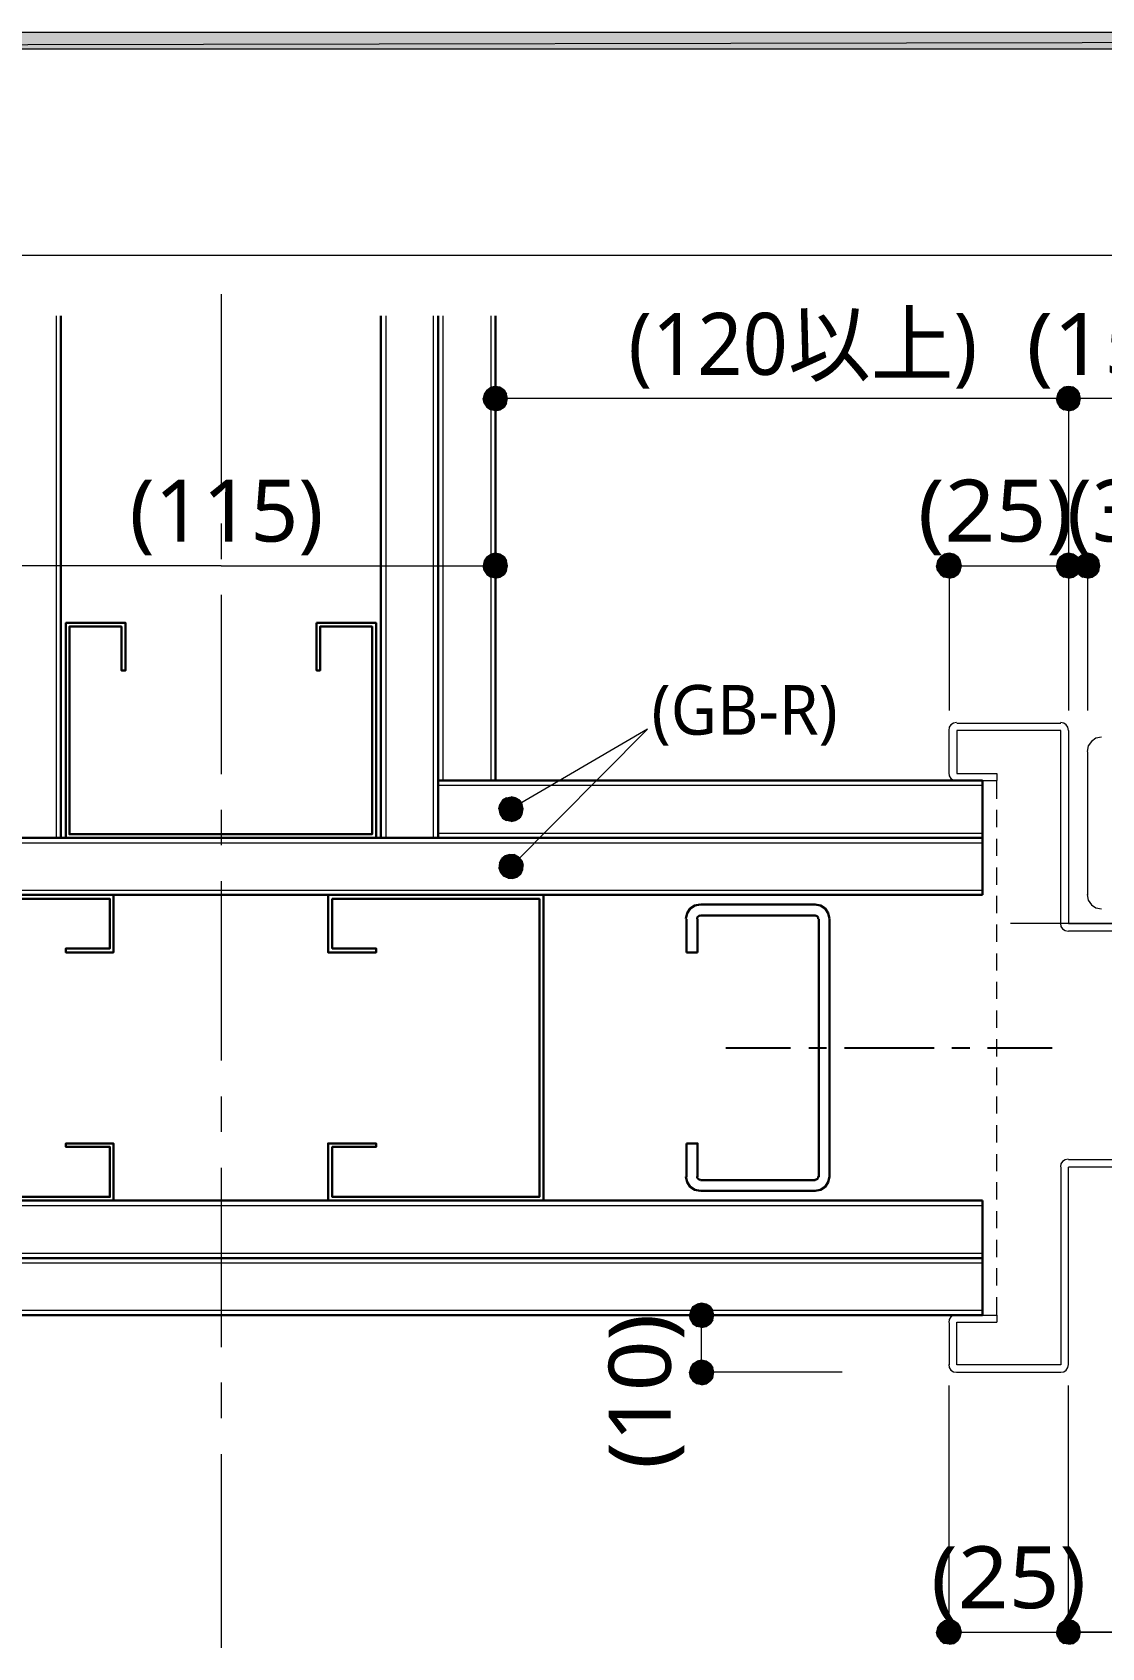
# Model space of a CAD drawing. Header units: millimetres. Extents: x 0 to 420, y 0 to 297.
# Drawn here: x 114.7 to 159.5, y 58.7 to 126.3 of the extents above; entities that cross this region are included whole.
import ezdxf
from ezdxf.enums import TextEntityAlignment as Align

# ---------------------------------------------------------------- set-up
doc = ezdxf.new("R2010")
doc.units = ezdxf.units.MM
doc.styles.add('kst32b', font='NotoSansJP-Variable.ttf')

msp = doc.modelspace()

# ---------------------------------------------------------------- hatches: boundary and pattern name
h = msp.add_hatch(color=7)
h.paths.add_polyline_path([(394.166, 125.645), (394.166, 126.344), (26.183, 125.645), (394.166, 125.645)])
h.paths.add_polyline_path([(394.166, 126.344), (26.183, 125.645), (26.183, 126.344), (394.166, 126.344)])
h = msp.add_hatch(color=7)
h.paths.add_polyline_path([(133.625, 111.188), (133.583, 110.998), (134.091, 110.998), (133.625, 111.188)])
h.paths.add_polyline_path([(133.583, 110.998), (134.091, 110.998), (133.625, 110.807), (133.583, 110.998)])
h.paths.add_polyline_path([(134.091, 110.998), (133.625, 110.807), (133.731, 110.638), (134.091, 110.998)])
h = msp.add_hatch(color=7)
h.paths.add_polyline_path([(134.091, 111.506), (133.9, 111.485), (134.091, 110.998), (134.091, 111.506)])
h.paths.add_polyline_path([(133.9, 111.485), (134.091, 110.998), (133.731, 111.358), (133.9, 111.485)])
h.paths.add_polyline_path([(134.091, 110.998), (133.731, 111.358), (133.625, 111.188), (134.091, 110.998)])
h = msp.add_hatch(color=7)
h.paths.add_polyline_path([(133.731, 110.638), (133.9, 110.532), (134.091, 110.998), (133.731, 110.638)])
h.paths.add_polyline_path([(133.9, 110.532), (134.091, 110.998), (134.091, 110.49), (133.9, 110.532)])
h.paths.add_polyline_path([(134.091, 110.998), (134.091, 110.49), (134.281, 110.532), (134.091, 110.998)])
for points in [[(134.281, 111.485), (134.091, 111.506), (134.091, 110.998), (134.281, 111.485)], [(158.284, 111.485), (158.094, 111.506), (158.094, 110.998), (158.284, 111.485)], [(134.281, 104.479), (134.091, 104.521), (134.091, 103.992), (134.281, 104.479)], [(153.289, 104.479), (153.099, 104.521), (153.099, 103.992), (153.289, 104.479)], [(158.284, 104.479), (158.094, 104.521), (158.094, 103.992), (158.284, 104.479)], [(159.089, 104.479), (158.898, 104.521), (158.898, 103.992), (159.089, 104.479)], [(134.281, 93.599), (134.387, 93.43), (134.747, 93.811), (134.281, 93.599)], [(134.239, 91.334), (134.303, 91.144), (134.747, 91.398), (134.239, 91.334)], [(142.917, 73.067), (142.727, 73.11), (142.727, 72.602), (142.917, 73.067)], [(142.917, 70.675), (142.727, 70.718), (142.727, 70.21), (142.917, 70.675)], [(153.289, 59.796), (153.099, 59.838), (153.099, 59.33), (153.289, 59.796)], [(158.284, 59.796), (158.094, 59.838), (158.094, 59.33), (158.284, 59.796)]]:
    msp.add_hatch(color=7).paths.add_polyline_path(points)
h = msp.add_hatch(color=7)
h.paths.add_polyline_path([(134.599, 110.998), (134.557, 111.188), (134.091, 110.998), (134.599, 110.998)])
h.paths.add_polyline_path([(134.557, 111.188), (134.091, 110.998), (134.451, 111.358), (134.557, 111.188)])
h.paths.add_polyline_path([(134.091, 110.998), (134.451, 111.358), (134.281, 111.485), (134.091, 110.998)])
h = msp.add_hatch(color=7)
h.paths.add_polyline_path([(134.281, 110.532), (134.451, 110.638), (134.091, 110.998), (134.281, 110.532)])
h.paths.add_polyline_path([(134.451, 110.638), (134.091, 110.998), (134.557, 110.807), (134.451, 110.638)])
h.paths.add_polyline_path([(134.091, 110.998), (134.557, 110.807), (134.599, 110.998), (134.091, 110.998)])
h = msp.add_hatch(color=7)
h.paths.add_polyline_path([(157.628, 111.188), (157.586, 110.998), (158.094, 110.998), (157.628, 111.188)])
h.paths.add_polyline_path([(157.586, 110.998), (158.094, 110.998), (157.628, 110.807), (157.586, 110.998)])
h.paths.add_polyline_path([(158.094, 110.998), (157.628, 110.807), (157.734, 110.638), (158.094, 110.998)])
h = msp.add_hatch(color=7)
h.paths.add_polyline_path([(158.094, 111.506), (157.903, 111.485), (158.094, 110.998), (158.094, 111.506)])
h.paths.add_polyline_path([(157.903, 111.485), (158.094, 110.998), (157.734, 111.358), (157.903, 111.485)])
h.paths.add_polyline_path([(158.094, 110.998), (157.734, 111.358), (157.628, 111.188), (158.094, 110.998)])
h = msp.add_hatch(color=7)
h.paths.add_polyline_path([(157.734, 110.638), (157.903, 110.532), (158.094, 110.998), (157.734, 110.638)])
h.paths.add_polyline_path([(157.903, 110.532), (158.094, 110.998), (158.094, 110.49), (157.903, 110.532)])
h.paths.add_polyline_path([(158.094, 110.998), (158.094, 110.49), (158.284, 110.532), (158.094, 110.998)])
h = msp.add_hatch(color=7)
h.paths.add_polyline_path([(158.602, 110.998), (158.56, 111.188), (158.094, 110.998), (158.602, 110.998)])
h.paths.add_polyline_path([(158.56, 111.188), (158.094, 110.998), (158.454, 111.358), (158.56, 111.188)])
h.paths.add_polyline_path([(158.094, 110.998), (158.454, 111.358), (158.284, 111.485), (158.094, 110.998)])
h = msp.add_hatch(color=7)
h.paths.add_polyline_path([(158.284, 110.532), (158.454, 110.638), (158.094, 110.998), (158.284, 110.532)])
h.paths.add_polyline_path([(158.454, 110.638), (158.094, 110.998), (158.56, 110.807), (158.454, 110.638)])
h.paths.add_polyline_path([(158.094, 110.998), (158.56, 110.807), (158.602, 110.998), (158.094, 110.998)])
h = msp.add_hatch(color=7)
h.paths.add_polyline_path([(134.091, 104.521), (133.9, 104.479), (134.091, 103.992), (134.091, 104.521)])
h.paths.add_polyline_path([(133.9, 104.479), (134.091, 103.992), (133.731, 104.373), (133.9, 104.479)])
h.paths.add_polyline_path([(134.091, 103.992), (133.731, 104.373), (133.625, 104.204), (134.091, 103.992)])
h = msp.add_hatch(color=7)
h.paths.add_polyline_path([(134.599, 103.992), (134.557, 104.204), (134.091, 103.992), (134.599, 103.992)])
h.paths.add_polyline_path([(134.557, 104.204), (134.091, 103.992), (134.451, 104.373), (134.557, 104.204)])
h.paths.add_polyline_path([(134.091, 103.992), (134.451, 104.373), (134.281, 104.479), (134.091, 103.992)])
h = msp.add_hatch(color=7)
h.paths.add_polyline_path([(153.099, 104.521), (152.887, 104.479), (153.099, 103.992), (153.099, 104.521)])
h.paths.add_polyline_path([(152.887, 104.479), (153.099, 103.992), (152.739, 104.373), (152.887, 104.479)])
h.paths.add_polyline_path([(153.099, 103.992), (152.739, 104.373), (152.612, 104.204), (153.099, 103.992)])
h = msp.add_hatch(color=7)
h.paths.add_polyline_path([(153.607, 103.992), (153.564, 104.204), (153.099, 103.992), (153.607, 103.992)])
h.paths.add_polyline_path([(153.564, 104.204), (153.099, 103.992), (153.458, 104.373), (153.564, 104.204)])
h.paths.add_polyline_path([(153.099, 103.992), (153.458, 104.373), (153.289, 104.479), (153.099, 103.992)])
h = msp.add_hatch(color=7)
h.paths.add_polyline_path([(158.094, 104.521), (157.903, 104.479), (158.094, 103.992), (158.094, 104.521)])
h.paths.add_polyline_path([(157.903, 104.479), (158.094, 103.992), (157.734, 104.373), (157.903, 104.479)])
h.paths.add_polyline_path([(158.094, 103.992), (157.734, 104.373), (157.628, 104.204), (158.094, 103.992)])
h = msp.add_hatch(color=7)
h.paths.add_polyline_path([(158.602, 103.992), (158.56, 104.204), (158.094, 103.992), (158.602, 103.992)])
h.paths.add_polyline_path([(158.56, 104.204), (158.094, 103.992), (158.454, 104.373), (158.56, 104.204)])
h.paths.add_polyline_path([(158.094, 103.992), (158.454, 104.373), (158.284, 104.479), (158.094, 103.992)])
h = msp.add_hatch(color=7)
h.paths.add_polyline_path([(158.898, 104.521), (158.687, 104.479), (158.898, 103.992), (158.898, 104.521)])
h.paths.add_polyline_path([(158.687, 104.479), (158.898, 103.992), (158.538, 104.373), (158.687, 104.479)])
h.paths.add_polyline_path([(158.898, 103.992), (158.538, 104.373), (158.411, 104.204), (158.898, 103.992)])
h = msp.add_hatch(color=7)
h.paths.add_polyline_path([(159.406, 103.992), (159.364, 104.204), (158.898, 103.992), (159.406, 103.992)])
h.paths.add_polyline_path([(159.364, 104.204), (158.898, 103.992), (159.258, 104.373), (159.364, 104.204)])
h.paths.add_polyline_path([(158.898, 103.992), (159.258, 104.373), (159.089, 104.479), (158.898, 103.992)])
h = msp.add_hatch(color=7)
h.paths.add_polyline_path([(133.625, 104.204), (133.583, 103.992), (134.091, 103.992), (133.625, 104.204)])
h.paths.add_polyline_path([(133.583, 103.992), (134.091, 103.992), (133.625, 103.801), (133.583, 103.992)])
h.paths.add_polyline_path([(134.091, 103.992), (133.625, 103.801), (133.731, 103.632), (134.091, 103.992)])
h = msp.add_hatch(color=7)
h.paths.add_polyline_path([(133.731, 103.632), (133.9, 103.526), (134.091, 103.992), (133.731, 103.632)])
h.paths.add_polyline_path([(133.9, 103.526), (134.091, 103.992), (134.091, 103.484), (133.9, 103.526)])
h.paths.add_polyline_path([(134.091, 103.992), (134.091, 103.484), (134.281, 103.526), (134.091, 103.992)])
h = msp.add_hatch(color=7)
h.paths.add_polyline_path([(134.281, 103.526), (134.451, 103.632), (134.091, 103.992), (134.281, 103.526)])
h.paths.add_polyline_path([(134.451, 103.632), (134.091, 103.992), (134.557, 103.801), (134.451, 103.632)])
h.paths.add_polyline_path([(134.091, 103.992), (134.557, 103.801), (134.599, 103.992), (134.091, 103.992)])
h = msp.add_hatch(color=7)
h.paths.add_polyline_path([(152.612, 104.204), (152.569, 103.992), (153.099, 103.992), (152.612, 104.204)])
h.paths.add_polyline_path([(152.569, 103.992), (153.099, 103.992), (152.612, 103.801), (152.569, 103.992)])
h.paths.add_polyline_path([(153.099, 103.992), (152.612, 103.801), (152.739, 103.632), (153.099, 103.992)])
h = msp.add_hatch(color=7)
h.paths.add_polyline_path([(152.739, 103.632), (152.887, 103.526), (153.099, 103.992), (152.739, 103.632)])
h.paths.add_polyline_path([(152.887, 103.526), (153.099, 103.992), (153.099, 103.484), (152.887, 103.526)])
h.paths.add_polyline_path([(153.099, 103.992), (153.099, 103.484), (153.289, 103.526), (153.099, 103.992)])
h = msp.add_hatch(color=7)
h.paths.add_polyline_path([(153.289, 103.526), (153.458, 103.632), (153.099, 103.992), (153.289, 103.526)])
h.paths.add_polyline_path([(153.458, 103.632), (153.099, 103.992), (153.564, 103.801), (153.458, 103.632)])
h.paths.add_polyline_path([(153.099, 103.992), (153.564, 103.801), (153.607, 103.992), (153.099, 103.992)])
h = msp.add_hatch(color=7)
h.paths.add_polyline_path([(157.628, 104.204), (157.586, 103.992), (158.094, 103.992), (157.628, 104.204)])
h.paths.add_polyline_path([(157.586, 103.992), (158.094, 103.992), (157.628, 103.801), (157.586, 103.992)])
h.paths.add_polyline_path([(158.094, 103.992), (157.628, 103.801), (157.734, 103.632), (158.094, 103.992)])
h = msp.add_hatch(color=7)
h.paths.add_polyline_path([(157.734, 103.632), (157.903, 103.526), (158.094, 103.992), (157.734, 103.632)])
h.paths.add_polyline_path([(157.903, 103.526), (158.094, 103.992), (158.094, 103.484), (157.903, 103.526)])
h.paths.add_polyline_path([(158.094, 103.992), (158.094, 103.484), (158.284, 103.526), (158.094, 103.992)])
h = msp.add_hatch(color=7)
h.paths.add_polyline_path([(158.284, 103.526), (158.454, 103.632), (158.094, 103.992), (158.284, 103.526)])
h.paths.add_polyline_path([(158.454, 103.632), (158.094, 103.992), (158.56, 103.801), (158.454, 103.632)])
h.paths.add_polyline_path([(158.094, 103.992), (158.56, 103.801), (158.602, 103.992), (158.094, 103.992)])
h = msp.add_hatch(color=7)
h.paths.add_polyline_path([(158.411, 104.204), (158.369, 103.992), (158.898, 103.992), (158.411, 104.204)])
h.paths.add_polyline_path([(158.369, 103.992), (158.898, 103.992), (158.411, 103.801), (158.369, 103.992)])
h.paths.add_polyline_path([(158.898, 103.992), (158.411, 103.801), (158.538, 103.632), (158.898, 103.992)])
h = msp.add_hatch(color=7)
h.paths.add_polyline_path([(158.538, 103.632), (158.687, 103.526), (158.898, 103.992), (158.538, 103.632)])
h.paths.add_polyline_path([(158.687, 103.526), (158.898, 103.992), (158.898, 103.484), (158.687, 103.526)])
h.paths.add_polyline_path([(158.898, 103.992), (158.898, 103.484), (159.089, 103.526), (158.898, 103.992)])
h = msp.add_hatch(color=7)
h.paths.add_polyline_path([(159.089, 103.526), (159.258, 103.632), (158.898, 103.992), (159.089, 103.526)])
h.paths.add_polyline_path([(159.258, 103.632), (158.898, 103.992), (159.364, 103.801), (159.258, 103.632)])
h.paths.add_polyline_path([(158.898, 103.992), (159.364, 103.801), (159.406, 103.992), (158.898, 103.992)])
h = msp.add_hatch(color=7)
h.paths.add_polyline_path([(134.387, 94.171), (134.281, 94.001), (134.747, 93.811), (134.387, 94.171)])
h.paths.add_polyline_path([(134.281, 94.001), (134.747, 93.811), (134.239, 93.811), (134.281, 94.001)])
h.paths.add_polyline_path([(134.747, 93.811), (134.239, 93.811), (134.281, 93.599), (134.747, 93.811)])
h = msp.add_hatch(color=7)
h.paths.add_polyline_path([(134.938, 94.276), (134.747, 94.319), (134.747, 93.811), (134.938, 94.276)])
h.paths.add_polyline_path([(134.747, 94.319), (134.747, 93.811), (134.557, 94.276), (134.747, 94.319)])
h.paths.add_polyline_path([(134.747, 93.811), (134.557, 94.276), (134.387, 94.171), (134.747, 93.811)])
h = msp.add_hatch(color=7)
h.paths.add_polyline_path([(135.255, 93.811), (135.213, 94.001), (134.747, 93.811), (135.255, 93.811)])
h.paths.add_polyline_path([(135.213, 94.001), (134.747, 93.811), (135.107, 94.171), (135.213, 94.001)])
h.paths.add_polyline_path([(134.747, 93.811), (135.107, 94.171), (134.938, 94.276), (134.747, 93.811)])
h = msp.add_hatch(color=7)
h.paths.add_polyline_path([(134.387, 93.43), (134.557, 93.324), (134.747, 93.811), (134.387, 93.43)])
h.paths.add_polyline_path([(134.557, 93.324), (134.747, 93.811), (134.747, 93.281), (134.557, 93.324)])
h.paths.add_polyline_path([(134.747, 93.811), (134.747, 93.281), (134.938, 93.324), (134.747, 93.811)])
h = msp.add_hatch(color=7)
h.paths.add_polyline_path([(134.938, 93.324), (135.107, 93.43), (134.747, 93.811), (134.938, 93.324)])
h.paths.add_polyline_path([(135.107, 93.43), (134.747, 93.811), (135.213, 93.599), (135.107, 93.43)])
h.paths.add_polyline_path([(134.747, 93.811), (135.213, 93.599), (135.255, 93.811), (134.747, 93.811)])
h = msp.add_hatch(color=7)
h.paths.add_polyline_path([(134.493, 91.842), (134.345, 91.715), (134.747, 91.398), (134.493, 91.842)])
h.paths.add_polyline_path([(134.345, 91.715), (134.747, 91.398), (134.26, 91.546), (134.345, 91.715)])
h.paths.add_polyline_path([(134.747, 91.398), (134.26, 91.546), (134.239, 91.334), (134.747, 91.398)])
h = msp.add_hatch(color=7)
h.paths.add_polyline_path([(134.303, 91.144), (134.429, 90.996), (134.747, 91.398), (134.303, 91.144)])
h.paths.add_polyline_path([(134.429, 90.996), (134.747, 91.398), (134.62, 90.911), (134.429, 90.996)])
h.paths.add_polyline_path([(134.747, 91.398), (134.62, 90.911), (134.811, 90.89), (134.747, 91.398)])
h = msp.add_hatch(color=7)
h.paths.add_polyline_path([(135.065, 91.8), (134.874, 91.906), (134.747, 91.398), (135.065, 91.8)])
h.paths.add_polyline_path([(134.874, 91.906), (134.747, 91.398), (134.684, 91.906), (134.874, 91.906)])
h.paths.add_polyline_path([(134.747, 91.398), (134.684, 91.906), (134.493, 91.842), (134.747, 91.398)])
h = msp.add_hatch(color=7)
h.paths.add_polyline_path([(135.234, 91.271), (135.255, 91.461), (134.747, 91.398), (135.234, 91.271)])
h.paths.add_polyline_path([(135.255, 91.461), (134.747, 91.398), (135.192, 91.652), (135.255, 91.461)])
h.paths.add_polyline_path([(134.747, 91.398), (135.192, 91.652), (135.065, 91.8), (134.747, 91.398)])
h = msp.add_hatch(color=7)
h.paths.add_polyline_path([(134.811, 90.89), (135.001, 90.953), (134.747, 91.398), (134.811, 90.89)])
h.paths.add_polyline_path([(135.001, 90.953), (134.747, 91.398), (135.149, 91.08), (135.001, 90.953)])
h.paths.add_polyline_path([(134.747, 91.398), (135.149, 91.08), (135.234, 91.271), (134.747, 91.398)])
h = msp.add_hatch(color=7)
h.paths.add_polyline_path([(142.727, 73.11), (142.536, 73.067), (142.727, 72.602), (142.727, 73.11)])
h.paths.add_polyline_path([(142.536, 73.067), (142.727, 72.602), (142.367, 72.962), (142.536, 73.067)])
h.paths.add_polyline_path([(142.727, 72.602), (142.367, 72.962), (142.261, 72.792), (142.727, 72.602)])
h = msp.add_hatch(color=7)
h.paths.add_polyline_path([(142.261, 72.792), (142.219, 72.602), (142.727, 72.602), (142.261, 72.792)])
h.paths.add_polyline_path([(142.219, 72.602), (142.727, 72.602), (142.261, 72.411), (142.219, 72.602)])
h.paths.add_polyline_path([(142.727, 72.602), (142.261, 72.411), (142.367, 72.242), (142.727, 72.602)])
h = msp.add_hatch(color=7)
h.paths.add_polyline_path([(142.367, 72.242), (142.536, 72.136), (142.727, 72.602), (142.367, 72.242)])
h.paths.add_polyline_path([(142.536, 72.136), (142.727, 72.602), (142.727, 72.094), (142.536, 72.136)])
h.paths.add_polyline_path([(142.727, 72.602), (142.727, 72.094), (142.917, 72.136), (142.727, 72.602)])
h = msp.add_hatch(color=7)
h.paths.add_polyline_path([(143.235, 72.602), (143.193, 72.792), (142.727, 72.602), (143.235, 72.602)])
h.paths.add_polyline_path([(143.193, 72.792), (142.727, 72.602), (143.087, 72.962), (143.193, 72.792)])
h.paths.add_polyline_path([(142.727, 72.602), (143.087, 72.962), (142.917, 73.067), (142.727, 72.602)])
h = msp.add_hatch(color=7)
h.paths.add_polyline_path([(142.917, 72.136), (143.087, 72.242), (142.727, 72.602), (142.917, 72.136)])
h.paths.add_polyline_path([(143.087, 72.242), (142.727, 72.602), (143.193, 72.411), (143.087, 72.242)])
h.paths.add_polyline_path([(142.727, 72.602), (143.193, 72.411), (143.235, 72.602), (142.727, 72.602)])
h = msp.add_hatch(color=7)
h.paths.add_polyline_path([(142.261, 70.4), (142.219, 70.21), (142.727, 70.21), (142.261, 70.4)])
h.paths.add_polyline_path([(142.219, 70.21), (142.727, 70.21), (142.261, 69.998), (142.219, 70.21)])
h.paths.add_polyline_path([(142.727, 70.21), (142.261, 69.998), (142.367, 69.85), (142.727, 70.21)])
h = msp.add_hatch(color=7)
h.paths.add_polyline_path([(142.727, 70.718), (142.536, 70.675), (142.727, 70.21), (142.727, 70.718)])
h.paths.add_polyline_path([(142.536, 70.675), (142.727, 70.21), (142.367, 70.57), (142.536, 70.675)])
h.paths.add_polyline_path([(142.727, 70.21), (142.367, 70.57), (142.261, 70.4), (142.727, 70.21)])
h = msp.add_hatch(color=7)
h.paths.add_polyline_path([(143.235, 70.21), (143.193, 70.4), (142.727, 70.21), (143.235, 70.21)])
h.paths.add_polyline_path([(143.193, 70.4), (142.727, 70.21), (143.087, 70.57), (143.193, 70.4)])
h.paths.add_polyline_path([(142.727, 70.21), (143.087, 70.57), (142.917, 70.675), (142.727, 70.21)])
h = msp.add_hatch(color=7)
h.paths.add_polyline_path([(142.367, 69.85), (142.536, 69.723), (142.727, 70.21), (142.367, 69.85)])
h.paths.add_polyline_path([(142.536, 69.723), (142.727, 70.21), (142.727, 69.681), (142.536, 69.723)])
h.paths.add_polyline_path([(142.727, 70.21), (142.727, 69.681), (142.917, 69.723), (142.727, 70.21)])
h = msp.add_hatch(color=7)
h.paths.add_polyline_path([(142.917, 69.723), (143.087, 69.85), (142.727, 70.21), (142.917, 69.723)])
h.paths.add_polyline_path([(143.087, 69.85), (142.727, 70.21), (143.193, 69.998), (143.087, 69.85)])
h.paths.add_polyline_path([(142.727, 70.21), (143.193, 69.998), (143.235, 70.21), (142.727, 70.21)])
h = msp.add_hatch(color=7)
h.paths.add_polyline_path([(153.099, 59.838), (152.887, 59.796), (153.099, 59.33), (153.099, 59.838)])
h.paths.add_polyline_path([(152.887, 59.796), (153.099, 59.33), (152.739, 59.69), (152.887, 59.796)])
h.paths.add_polyline_path([(153.099, 59.33), (152.739, 59.69), (152.612, 59.521), (153.099, 59.33)])
h = msp.add_hatch(color=7)
h.paths.add_polyline_path([(153.607, 59.33), (153.564, 59.521), (153.099, 59.33), (153.607, 59.33)])
h.paths.add_polyline_path([(153.564, 59.521), (153.099, 59.33), (153.458, 59.69), (153.564, 59.521)])
h.paths.add_polyline_path([(153.099, 59.33), (153.458, 59.69), (153.289, 59.796), (153.099, 59.33)])
h = msp.add_hatch(color=7)
h.paths.add_polyline_path([(158.094, 59.838), (157.903, 59.796), (158.094, 59.33), (158.094, 59.838)])
h.paths.add_polyline_path([(157.903, 59.796), (158.094, 59.33), (157.734, 59.69), (157.903, 59.796)])
h.paths.add_polyline_path([(158.094, 59.33), (157.734, 59.69), (157.628, 59.521), (158.094, 59.33)])
h = msp.add_hatch(color=7)
h.paths.add_polyline_path([(158.602, 59.33), (158.56, 59.521), (158.094, 59.33), (158.602, 59.33)])
h.paths.add_polyline_path([(158.56, 59.521), (158.094, 59.33), (158.454, 59.69), (158.56, 59.521)])
h.paths.add_polyline_path([(158.094, 59.33), (158.454, 59.69), (158.284, 59.796), (158.094, 59.33)])
h = msp.add_hatch(color=7)
h.paths.add_polyline_path([(152.612, 59.521), (152.569, 59.33), (153.099, 59.33), (152.612, 59.521)])
h.paths.add_polyline_path([(152.569, 59.33), (153.099, 59.33), (152.612, 59.14), (152.569, 59.33)])
h.paths.add_polyline_path([(153.099, 59.33), (152.612, 59.14), (152.739, 58.97), (153.099, 59.33)])
h = msp.add_hatch(color=7)
h.paths.add_polyline_path([(152.739, 58.97), (152.887, 58.843), (153.099, 59.33), (152.739, 58.97)])
h.paths.add_polyline_path([(152.887, 58.843), (153.099, 59.33), (153.099, 58.822), (152.887, 58.843)])
h.paths.add_polyline_path([(153.099, 59.33), (153.099, 58.822), (153.289, 58.843), (153.099, 59.33)])
h = msp.add_hatch(color=7)
h.paths.add_polyline_path([(153.289, 58.843), (153.458, 58.97), (153.099, 59.33), (153.289, 58.843)])
h.paths.add_polyline_path([(153.458, 58.97), (153.099, 59.33), (153.564, 59.14), (153.458, 58.97)])
h.paths.add_polyline_path([(153.099, 59.33), (153.564, 59.14), (153.607, 59.33), (153.099, 59.33)])
h = msp.add_hatch(color=7)
h.paths.add_polyline_path([(157.628, 59.521), (157.586, 59.33), (158.094, 59.33), (157.628, 59.521)])
h.paths.add_polyline_path([(157.586, 59.33), (158.094, 59.33), (157.628, 59.14), (157.586, 59.33)])
h.paths.add_polyline_path([(158.094, 59.33), (157.628, 59.14), (157.734, 58.97), (158.094, 59.33)])
h = msp.add_hatch(color=7)
h.paths.add_polyline_path([(157.734, 58.97), (157.903, 58.843), (158.094, 59.33), (157.734, 58.97)])
h.paths.add_polyline_path([(157.903, 58.843), (158.094, 59.33), (158.094, 58.822), (157.903, 58.843)])
h.paths.add_polyline_path([(158.094, 59.33), (158.094, 58.822), (158.284, 58.843), (158.094, 59.33)])
h = msp.add_hatch(color=7)
h.paths.add_polyline_path([(158.284, 58.843), (158.454, 58.97), (158.094, 59.33), (158.284, 58.843)])
h.paths.add_polyline_path([(158.454, 58.97), (158.094, 59.33), (158.56, 59.14), (158.454, 58.97)])
h.paths.add_polyline_path([(158.094, 59.33), (158.56, 59.14), (158.602, 59.33), (158.094, 59.33)])

# ---------------------------------------------------------------- linework, layer by layer
at = {"lineweight": 0}
for points in [[(394.166, 125.645), (394.166, 126.344), (26.183, 125.645)], [(394.166, 126.344), (26.183, 125.645), (26.183, 126.344)], [(133.625, 111.188), (133.583, 110.998), (134.091, 110.998)], [(133.583, 110.998), (134.091, 110.998), (133.625, 110.807)], [(134.091, 110.998), (133.731, 111.358), (133.625, 111.188)], [(134.091, 110.998), (133.625, 110.807), (133.731, 110.638)], [(133.9, 111.485), (134.091, 110.998), (133.731, 111.358)], [(133.731, 110.638), (133.9, 110.532), (134.091, 110.998)], [(134.091, 111.506), (133.9, 111.485), (134.091, 110.998)], [(133.9, 110.532), (134.091, 110.998), (134.091, 110.49)], [(134.281, 111.485), (134.091, 111.506), (134.091, 110.998)], [(134.091, 110.998), (134.451, 111.358), (134.281, 111.485)], [(134.557, 111.188), (134.091, 110.998), (134.451, 111.358)], [(134.599, 110.998), (134.557, 111.188), (134.091, 110.998)], [(134.091, 110.998), (134.091, 110.49), (134.281, 110.532)], [(134.281, 110.532), (134.451, 110.638), (134.091, 110.998)], [(134.451, 110.638), (134.091, 110.998), (134.557, 110.807)], [(134.091, 110.998), (134.557, 110.807), (134.599, 110.998)], [(157.628, 111.188), (157.586, 110.998), (158.094, 110.998)], [(157.586, 110.998), (158.094, 110.998), (157.628, 110.807)], [(158.094, 110.998), (157.734, 111.358), (157.628, 111.188)], [(158.094, 110.998), (157.628, 110.807), (157.734, 110.638)], [(157.903, 111.485), (158.094, 110.998), (157.734, 111.358)], [(157.734, 110.638), (157.903, 110.532), (158.094, 110.998)], [(158.094, 111.506), (157.903, 111.485), (158.094, 110.998)], [(157.903, 110.532), (158.094, 110.998), (158.094, 110.49)], [(158.284, 111.485), (158.094, 111.506), (158.094, 110.998)], [(158.094, 110.998), (158.454, 111.358), (158.284, 111.485)], [(158.56, 111.188), (158.094, 110.998), (158.454, 111.358)], [(158.602, 110.998), (158.56, 111.188), (158.094, 110.998)], [(158.094, 110.998), (158.094, 110.49), (158.284, 110.532)], [(158.284, 110.532), (158.454, 110.638), (158.094, 110.998)], [(158.454, 110.638), (158.094, 110.998), (158.56, 110.807)], [(158.094, 110.998), (158.56, 110.807), (158.602, 110.998)], [(134.091, 103.992), (133.731, 104.373), (133.625, 104.204)], [(133.9, 104.479), (134.091, 103.992), (133.731, 104.373)], [(134.091, 104.521), (133.9, 104.479), (134.091, 103.992)], [(134.281, 104.479), (134.091, 104.521), (134.091, 103.992)], [(134.091, 103.992), (134.451, 104.373), (134.281, 104.479)], [(134.557, 104.204), (134.091, 103.992), (134.451, 104.373)], [(153.099, 103.992), (152.739, 104.373), (152.612, 104.204)], [(152.887, 104.479), (153.099, 103.992), (152.739, 104.373)], [(153.099, 104.521), (152.887, 104.479), (153.099, 103.992)], [(153.289, 104.479), (153.099, 104.521), (153.099, 103.992)], [(153.099, 103.992), (153.458, 104.373), (153.289, 104.479)], [(153.564, 104.204), (153.099, 103.992), (153.458, 104.373)], [(158.094, 103.992), (157.734, 104.373), (157.628, 104.204)], [(157.903, 104.479), (158.094, 103.992), (157.734, 104.373)], [(158.094, 104.521), (157.903, 104.479), (158.094, 103.992)], [(158.284, 104.479), (158.094, 104.521), (158.094, 103.992)], [(158.094, 103.992), (158.454, 104.373), (158.284, 104.479)], [(158.56, 104.204), (158.094, 103.992), (158.454, 104.373)], [(158.898, 103.992), (158.538, 104.373), (158.411, 104.204)], [(158.687, 104.479), (158.898, 103.992), (158.538, 104.373)], [(158.898, 104.521), (158.687, 104.479), (158.898, 103.992)], [(159.089, 104.479), (158.898, 104.521), (158.898, 103.992)], [(158.898, 103.992), (159.258, 104.373), (159.089, 104.479)], [(159.364, 104.204), (158.898, 103.992), (159.258, 104.373)], [(133.625, 104.204), (133.583, 103.992), (134.091, 103.992)], [(133.583, 103.992), (134.091, 103.992), (133.625, 103.801)], [(134.091, 103.992), (133.625, 103.801), (133.731, 103.632)], [(133.731, 103.632), (133.9, 103.526), (134.091, 103.992)], [(133.9, 103.526), (134.091, 103.992), (134.091, 103.484)], [(134.599, 103.992), (134.557, 104.204), (134.091, 103.992)], [(134.091, 103.992), (134.091, 103.484), (134.281, 103.526)], [(134.281, 103.526), (134.451, 103.632), (134.091, 103.992)], [(134.451, 103.632), (134.091, 103.992), (134.557, 103.801)], [(134.091, 103.992), (134.557, 103.801), (134.599, 103.992)], [(152.612, 104.204), (152.569, 103.992), (153.099, 103.992)], [(152.569, 103.992), (153.099, 103.992), (152.612, 103.801)], [(153.099, 103.992), (152.612, 103.801), (152.739, 103.632)], [(152.739, 103.632), (152.887, 103.526), (153.099, 103.992)], [(152.887, 103.526), (153.099, 103.992), (153.099, 103.484)], [(153.607, 103.992), (153.564, 104.204), (153.099, 103.992)], [(153.099, 103.992), (153.099, 103.484), (153.289, 103.526)], [(153.289, 103.526), (153.458, 103.632), (153.099, 103.992)], [(153.458, 103.632), (153.099, 103.992), (153.564, 103.801)], [(153.099, 103.992), (153.564, 103.801), (153.607, 103.992)], [(157.628, 104.204), (157.586, 103.992), (158.094, 103.992)], [(157.586, 103.992), (158.094, 103.992), (157.628, 103.801)], [(158.094, 103.992), (157.628, 103.801), (157.734, 103.632)], [(157.734, 103.632), (157.903, 103.526), (158.094, 103.992)], [(157.903, 103.526), (158.094, 103.992), (158.094, 103.484)], [(158.602, 103.992), (158.56, 104.204), (158.094, 103.992)], [(158.094, 103.992), (158.094, 103.484), (158.284, 103.526)], [(158.284, 103.526), (158.454, 103.632), (158.094, 103.992)], [(158.454, 103.632), (158.094, 103.992), (158.56, 103.801)], [(158.094, 103.992), (158.56, 103.801), (158.602, 103.992)], [(158.411, 104.204), (158.369, 103.992), (158.898, 103.992)], [(158.369, 103.992), (158.898, 103.992), (158.411, 103.801)], [(158.898, 103.992), (158.411, 103.801), (158.538, 103.632)], [(158.538, 103.632), (158.687, 103.526), (158.898, 103.992)], [(158.687, 103.526), (158.898, 103.992), (158.898, 103.484)], [(159.406, 103.992), (159.364, 104.204), (158.898, 103.992)], [(158.898, 103.992), (158.898, 103.484), (159.089, 103.526)], [(159.089, 103.526), (159.258, 103.632), (158.898, 103.992)], [(159.258, 103.632), (158.898, 103.992), (159.364, 103.801)], [(158.898, 103.992), (159.364, 103.801), (159.406, 103.992)], [(134.387, 94.171), (134.281, 94.001), (134.747, 93.811)], [(134.747, 93.811), (134.557, 94.276), (134.387, 94.171)], [(134.747, 94.319), (134.747, 93.811), (134.557, 94.276)], [(134.938, 94.276), (134.747, 94.319), (134.747, 93.811)], [(134.747, 93.811), (135.107, 94.171), (134.938, 94.276)], [(135.213, 94.001), (134.747, 93.811), (135.107, 94.171)], [(134.281, 94.001), (134.747, 93.811), (134.239, 93.811)], [(134.747, 93.811), (134.239, 93.811), (134.281, 93.599)], [(134.281, 93.599), (134.387, 93.43), (134.747, 93.811)], [(134.387, 93.43), (134.557, 93.324), (134.747, 93.811)], [(134.557, 93.324), (134.747, 93.811), (134.747, 93.281)], [(135.255, 93.811), (135.213, 94.001), (134.747, 93.811)], [(134.747, 93.811), (134.747, 93.281), (134.938, 93.324)], [(134.938, 93.324), (135.107, 93.43), (134.747, 93.811)], [(135.107, 93.43), (134.747, 93.811), (135.213, 93.599)], [(134.747, 93.811), (135.213, 93.599), (135.255, 93.811)], [(134.747, 91.398), (134.26, 91.546), (134.239, 91.334)], [(134.239, 91.334), (134.303, 91.144), (134.747, 91.398)], [(134.345, 91.715), (134.747, 91.398), (134.26, 91.546)], [(134.303, 91.144), (134.429, 90.996), (134.747, 91.398)], [(134.493, 91.842), (134.345, 91.715), (134.747, 91.398)], [(134.429, 90.996), (134.747, 91.398), (134.62, 90.911)], [(134.747, 91.398), (134.684, 91.906), (134.493, 91.842)], [(134.747, 91.398), (134.62, 90.911), (134.811, 90.89)], [(134.874, 91.906), (134.747, 91.398), (134.684, 91.906)], [(135.065, 91.8), (134.874, 91.906), (134.747, 91.398)], [(134.747, 91.398), (135.192, 91.652), (135.065, 91.8)], [(135.255, 91.461), (134.747, 91.398), (135.192, 91.652)], [(135.234, 91.271), (135.255, 91.461), (134.747, 91.398)], [(134.811, 90.89), (135.001, 90.953), (134.747, 91.398)], [(135.001, 90.953), (134.747, 91.398), (135.149, 91.08)], [(134.747, 91.398), (135.149, 91.08), (135.234, 91.271)], [(142.727, 73.11), (142.536, 73.067), (142.727, 72.602)], [(142.917, 73.067), (142.727, 73.11), (142.727, 72.602)], [(142.261, 72.792), (142.219, 72.602), (142.727, 72.602)], [(142.219, 72.602), (142.727, 72.602), (142.261, 72.411)], [(142.727, 72.602), (142.367, 72.962), (142.261, 72.792)], [(142.727, 72.602), (142.261, 72.411), (142.367, 72.242)], [(142.536, 73.067), (142.727, 72.602), (142.367, 72.962)], [(142.367, 72.242), (142.536, 72.136), (142.727, 72.602)], [(142.536, 72.136), (142.727, 72.602), (142.727, 72.094)], [(142.727, 72.602), (143.087, 72.962), (142.917, 73.067)], [(143.193, 72.792), (142.727, 72.602), (143.087, 72.962)], [(143.235, 72.602), (143.193, 72.792), (142.727, 72.602)], [(142.727, 72.602), (142.727, 72.094), (142.917, 72.136)], [(142.917, 72.136), (143.087, 72.242), (142.727, 72.602)], [(143.087, 72.242), (142.727, 72.602), (143.193, 72.411)], [(142.727, 72.602), (143.193, 72.411), (143.235, 72.602)], [(142.261, 70.4), (142.219, 70.21), (142.727, 70.21)], [(142.727, 70.21), (142.367, 70.57), (142.261, 70.4)], [(142.536, 70.675), (142.727, 70.21), (142.367, 70.57)], [(142.727, 70.718), (142.536, 70.675), (142.727, 70.21)], [(142.917, 70.675), (142.727, 70.718), (142.727, 70.21)], [(142.727, 70.21), (143.087, 70.57), (142.917, 70.675)], [(143.193, 70.4), (142.727, 70.21), (143.087, 70.57)], [(143.235, 70.21), (143.193, 70.4), (142.727, 70.21)], [(142.219, 70.21), (142.727, 70.21), (142.261, 69.998)], [(142.727, 70.21), (142.261, 69.998), (142.367, 69.85)], [(142.367, 69.85), (142.536, 69.723), (142.727, 70.21)], [(142.536, 69.723), (142.727, 70.21), (142.727, 69.681)], [(142.727, 70.21), (142.727, 69.681), (142.917, 69.723)], [(142.917, 69.723), (143.087, 69.85), (142.727, 70.21)], [(143.087, 69.85), (142.727, 70.21), (143.193, 69.998)], [(142.727, 70.21), (143.193, 69.998), (143.235, 70.21)], [(153.099, 59.33), (152.739, 59.69), (152.612, 59.521)], [(152.887, 59.796), (153.099, 59.33), (152.739, 59.69)], [(153.099, 59.838), (152.887, 59.796), (153.099, 59.33)], [(153.289, 59.796), (153.099, 59.838), (153.099, 59.33)], [(153.099, 59.33), (153.458, 59.69), (153.289, 59.796)], [(153.564, 59.521), (153.099, 59.33), (153.458, 59.69)], [(158.094, 59.33), (157.734, 59.69), (157.628, 59.521)], [(157.903, 59.796), (158.094, 59.33), (157.734, 59.69)], [(158.094, 59.838), (157.903, 59.796), (158.094, 59.33)], [(158.284, 59.796), (158.094, 59.838), (158.094, 59.33)], [(158.094, 59.33), (158.454, 59.69), (158.284, 59.796)], [(158.56, 59.521), (158.094, 59.33), (158.454, 59.69)], [(152.612, 59.521), (152.569, 59.33), (153.099, 59.33)], [(152.569, 59.33), (153.099, 59.33), (152.612, 59.14)], [(153.099, 59.33), (152.612, 59.14), (152.739, 58.97)], [(152.739, 58.97), (152.887, 58.843), (153.099, 59.33)], [(152.887, 58.843), (153.099, 59.33), (153.099, 58.822)], [(153.607, 59.33), (153.564, 59.521), (153.099, 59.33)], [(153.099, 59.33), (153.099, 58.822), (153.289, 58.843)], [(153.289, 58.843), (153.458, 58.97), (153.099, 59.33)], [(153.458, 58.97), (153.099, 59.33), (153.564, 59.14)], [(153.099, 59.33), (153.564, 59.14), (153.607, 59.33)], [(157.628, 59.521), (157.586, 59.33), (158.094, 59.33)], [(157.586, 59.33), (158.094, 59.33), (157.628, 59.14)], [(158.094, 59.33), (157.628, 59.14), (157.734, 58.97)], [(157.734, 58.97), (157.903, 58.843), (158.094, 59.33)], [(157.903, 58.843), (158.094, 59.33), (158.094, 58.822)], [(158.602, 59.33), (158.56, 59.521), (158.094, 59.33)], [(158.094, 59.33), (158.094, 58.822), (158.284, 58.843)], [(158.284, 58.843), (158.454, 58.97), (158.094, 59.33)], [(158.454, 58.97), (158.094, 59.33), (158.56, 59.14)], [(158.094, 59.33), (158.56, 59.14), (158.602, 59.33)]]:
    msp.add_lwpolyline(points, close=True, dxfattribs=at)
at = {"lineweight": 13}
for points in [[(394.166, 116.988), (26.183, 116.988)], [(122.597, 115.379), (122.597, 107.273)], [(115.697, 114.469), (115.697, 92.604)], [(129.498, 114.469), (129.498, 92.604)], [(131.487, 114.469), (131.487, 92.604)], [(131.89, 114.469), (131.89, 94.996)], [(133.9, 114.469), (133.9, 94.996)], [(161.1, 110.998), (134.091, 110.998)], [(158.094, 110.998), (158.094, 97.938)], [(122.597, 105.77), (122.597, 104.267)], [(122.597, 103.992), (111.104, 103.992)], [(122.597, 103.992), (134.091, 103.992)], [(153.099, 103.992), (153.099, 97.938)], [(153.099, 103.992), (158.898, 103.992)], [(158.094, 103.992), (158.687, 103.992)], [(158.898, 103.992), (158.898, 97.938)], [(122.597, 102.785), (122.597, 95.271)], [(134.747, 91.398), (140.462, 97.155), (134.747, 93.811)], [(153.405, 97.43), (153.278, 97.404), (153.173, 97.334), (153.103, 97.23), (153.077, 97.102)], [(153.099, 95.313), (153.099, 97.091)], [(153.416, 97.409), (157.776, 97.409)], [(153.416, 97.091), (153.416, 95.292)], [(157.776, 97.091), (153.416, 97.091)], [(158.094, 97.102), (158.068, 97.23), (157.998, 97.334), (157.893, 97.404), (157.766, 97.43)], [(157.776, 89.006), (157.776, 97.091)], [(158.094, 97.091), (158.094, 89.006)], [(159.48, 96.816), (159.245, 96.769), (159.054, 96.64), (158.924, 96.448), (158.877, 96.213)], [(158.898, 96.202), (158.898, 90.212)], [(131.699, 94.805), (154.496, 94.805)], [(153.077, 95.324), (153.103, 95.196), (153.173, 95.092), (153.278, 95.022), (153.405, 94.996)], [(153.416, 95.292), (155.088, 95.292)], [(153.416, 94.996), (155.088, 94.996)], [(155.088, 95.292), (155.088, 94.996)], [(155.088, 94.234), (155.088, 94.996)], [(122.597, 93.768), (122.597, 92.287)], [(155.088, 93.049), (155.088, 93.768)], [(131.699, 92.795), (154.496, 92.795)], [(90.699, 92.393), (154.496, 92.393)], [(155.088, 91.842), (155.088, 92.562)], [(155.088, 90.636), (155.088, 91.355)], [(122.597, 90.784), (122.597, 83.27)], [(90.699, 90.403), (154.496, 90.403)], [(155.088, 89.45), (155.088, 90.17)], [(158.877, 90.223), (158.924, 89.988), (159.054, 89.796), (159.245, 89.667), (159.48, 89.62)], [(155.088, 88.244), (155.088, 88.963)], [(163.386, 89.006), (155.66, 89.006)], [(157.755, 89.016), (157.781, 88.889), (157.851, 88.784), (157.956, 88.714), (158.083, 88.688)], [(158.094, 89.006), (160.782, 89.006)], [(160.782, 88.688), (158.094, 88.688)], [(155.088, 87.037), (155.088, 87.757)], [(155.088, 85.852), (155.088, 86.572)], [(155.088, 84.646), (155.088, 85.365)], [(155.088, 83.439), (155.088, 84.159)], [(155.088, 82.232), (155.088, 82.973)], [(122.597, 81.767), (122.597, 80.285)], [(155.088, 81.047), (155.088, 81.767)], [(155.088, 79.841), (155.088, 80.56)], [(155.088, 78.634), (155.088, 79.354)], [(122.597, 78.782), (122.597, 71.268)], [(158.083, 79.142), (157.956, 79.116), (157.851, 79.046), (157.781, 78.942), (157.755, 78.814)], [(157.776, 78.804), (157.776, 70.527)], [(158.094, 79.121), (160.782, 79.121)], [(158.094, 70.527), (158.094, 78.804)], [(160.782, 78.804), (158.094, 78.804)], [(155.088, 77.449), (155.088, 78.169)], [(90.699, 77.195), (154.496, 77.195)], [(155.088, 76.242), (155.088, 76.962)], [(90.699, 75.205), (154.496, 75.205)], [(155.088, 75.036), (155.088, 75.755)], [(90.699, 74.803), (154.496, 74.803)], [(155.088, 73.85), (155.088, 74.57)], [(155.088, 72.602), (155.088, 73.364)], [(90.699, 72.813), (154.496, 72.813)], [(148.611, 70.21), (142.727, 70.21), (142.727, 72.602)], [(153.405, 72.623), (153.278, 72.597), (153.173, 72.527), (153.103, 72.422), (153.077, 72.295)], [(153.416, 72.602), (155.088, 72.602)], [(155.088, 72.602), (155.088, 72.305)], [(153.099, 72.284), (153.099, 70.527)], [(153.416, 70.527), (153.416, 72.305)], [(153.416, 72.305), (155.088, 72.305)], [(153.077, 70.538), (153.103, 70.41), (153.173, 70.306), (153.278, 70.236), (153.405, 70.21)], [(157.776, 70.527), (153.416, 70.527)], [(157.766, 70.21), (157.893, 70.236), (157.998, 70.306), (158.068, 70.41), (158.094, 70.538)], [(122.597, 69.787), (122.597, 68.284)], [(153.416, 70.21), (157.776, 70.21)], [(153.099, 59.33), (153.099, 69.659)], [(158.094, 59.33), (158.094, 69.659)], [(122.597, 66.781), (122.597, 58.674)], [(153.099, 59.33), (161.1, 59.33), (158.094, 59.33)]]:
    msp.add_lwpolyline(points, dxfattribs=at)
at = {"lineweight": 30}
for points in [[(115.887, 114.469), (115.887, 92.604)], [(129.286, 114.469), (129.286, 92.604)], [(131.699, 114.469), (131.699, 92.604)], [(134.091, 114.469), (134.091, 94.996)], [(131.699, 94.996), (154.496, 94.996)], [(154.496, 90.212), (154.496, 94.996)], [(90.699, 92.604), (154.496, 92.604)], [(90.699, 90.212), (154.496, 90.212)], [(117.941, 87.799), (118.089, 87.799), (118.089, 90.212), (109.093, 90.212), (109.093, 77.406), (118.089, 77.406), (118.089, 79.798), (116.099, 79.798), (116.099, 79.65), (117.941, 79.65), (117.941, 77.555), (109.262, 77.555), (109.262, 90.043), (117.941, 90.043), (117.941, 87.969), (116.099, 87.969), (116.099, 87.799), (118.089, 87.799)], [(127.254, 87.799), (127.085, 87.799), (127.085, 90.212), (136.102, 90.212), (136.102, 77.406), (127.085, 77.406), (127.085, 79.798), (129.096, 79.798), (129.096, 79.65), (127.254, 79.65), (127.254, 77.555), (135.932, 77.555), (135.932, 90.043), (127.254, 90.043), (127.254, 87.969), (129.096, 87.969), (129.096, 87.799), (127.085, 87.799)], [(142.674, 89.81), (142.439, 89.763), (142.247, 89.633), (142.118, 89.442), (142.071, 89.207)], [(142.674, 89.345), (142.62, 89.334), (142.577, 89.304), (142.547, 89.26), (142.536, 89.207)], [(147.489, 89.81), (142.685, 89.81)], [(147.489, 89.345), (142.685, 89.345)], [(148.082, 89.207), (148.035, 89.442), (147.905, 89.633), (147.714, 89.763), (147.479, 89.81)], [(147.616, 89.207), (147.606, 89.26), (147.576, 89.304), (147.532, 89.334), (147.479, 89.345)], [(142.092, 87.799), (142.092, 89.196)], [(142.558, 87.799), (142.558, 89.196)], [(147.637, 78.401), (147.637, 89.196)], [(148.082, 78.401), (148.082, 89.196)], [(142.558, 87.799), (142.092, 87.799)], [(142.092, 78.401), (142.092, 79.798)], [(142.558, 78.401), (142.558, 79.798), (142.092, 79.798)], [(142.071, 78.412), (142.118, 78.177), (142.247, 77.985), (142.439, 77.856), (142.674, 77.809)], [(142.536, 78.412), (142.547, 78.358), (142.577, 78.315), (142.62, 78.285), (142.674, 78.274)], [(147.489, 78.253), (142.685, 78.253)], [(147.479, 77.809), (147.714, 77.856), (147.905, 77.985), (148.035, 78.177), (148.082, 78.412)], [(147.479, 78.274), (147.532, 78.285), (147.576, 78.315), (147.606, 78.358), (147.616, 78.412)], [(90.699, 77.406), (154.496, 77.406)], [(147.489, 77.809), (142.685, 77.809)], [(154.496, 77.406), (154.496, 72.602)], [(90.699, 74.994), (154.496, 74.994)], [(154.496, 72.602), (90.699, 72.602)]]:
    msp.add_lwpolyline(points, dxfattribs=at)
msp.add_lwpolyline([(126.598, 101.6), (129.096, 101.6), (129.096, 92.604), (116.099, 92.604), (116.099, 101.6), (118.597, 101.6), (118.597, 99.61), (118.428, 99.61), (118.428, 101.452), (116.247, 101.452), (116.247, 92.752), (128.926, 92.752), (128.926, 101.452), (126.746, 101.452), (126.746, 99.61), (126.598, 99.61)], close=True, dxfattribs=at)
at = {"lineweight": 25}
for points in [[(143.743, 83.799), (146.452, 83.799)], [(147.214, 83.799), (147.955, 83.799)], [(148.717, 83.799), (152.463, 83.799)], [(153.204, 83.799), (153.966, 83.799)], [(154.707, 83.799), (157.417, 83.799)]]:
    msp.add_lwpolyline(points, dxfattribs=at)

# ---------------------------------------------------------------- texts
at = {"style": 'kst32b'}
for s, height, p, p2 in [('(120以上)', 2.5989, (139.658, 111.993), (154.277, 111.993)), ('(15)', 2.5989, (156.337, 111.993), (162.834, 111.993)), ('(115)', 2.5989, (118.766, 105.008), (126.888, 105.008)), ('(25)', 2.5989, (151.786, 105.008), (158.283, 105.008)), ('(3～5)', 2.5989, (158.03, 105.008), (167.776, 105.008)), ('(GB-R)', 2.0791, (140.631, 96.922), (148.428, 96.922)), ('(10)', 2.5989, (141.436, 66.167), (141.436, 72.664)), ('(25)', 2.5989, (152.337, 60.325), (158.834, 60.325))]:
    msp.add_text(s, height=height, dxfattribs=at).set_placement(p, p2, align=Align.FIT)

doc.saveas('drawing.dxf')
